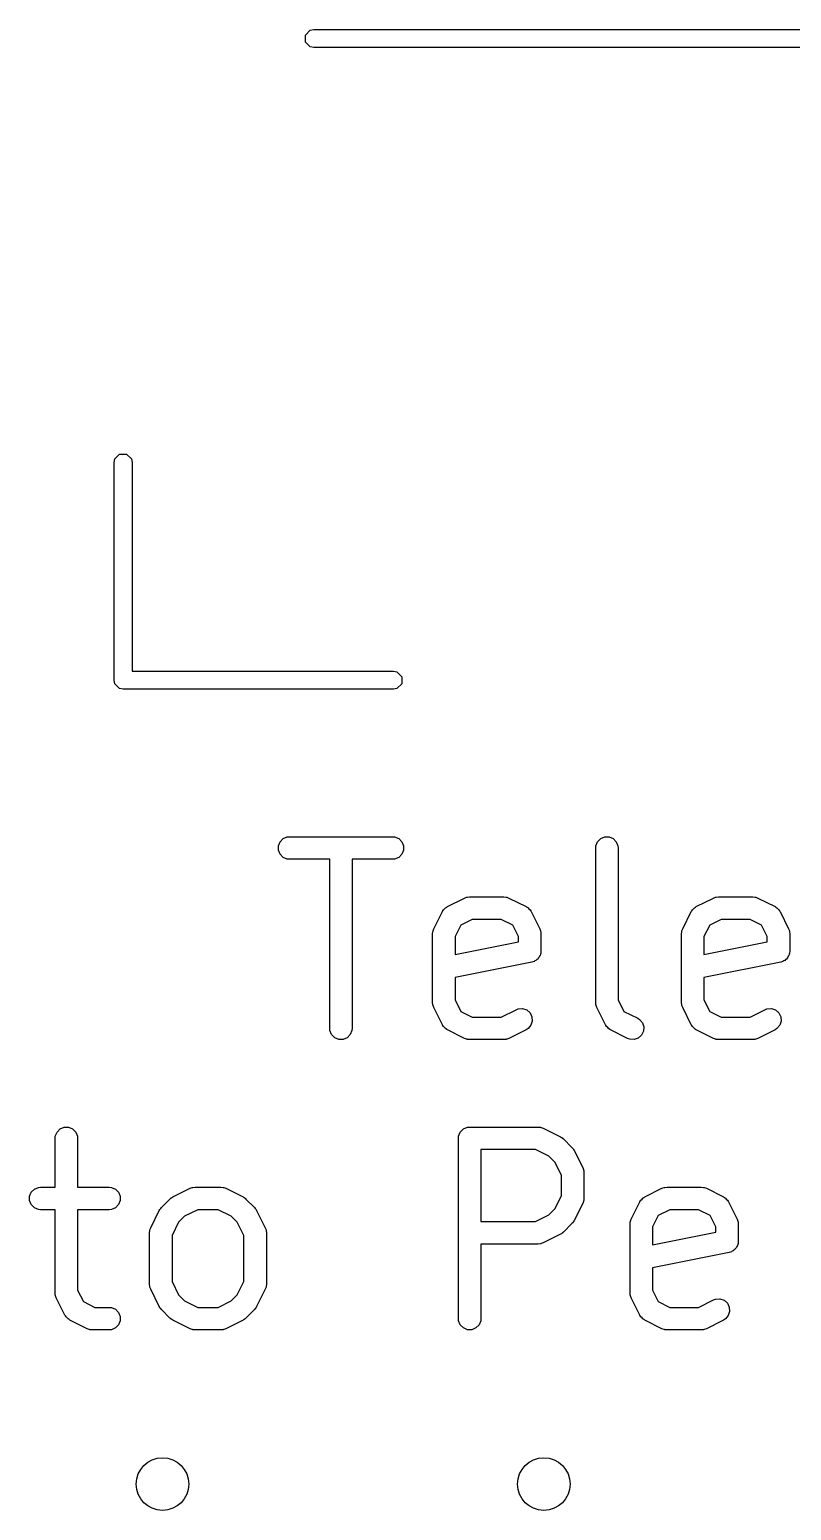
# Model space of a CAD drawing. Extents: x 4.34 to 6.85, y -4.82 to -4.25.
# Drawn here: x 6.0076 to 6.2074, y -4.6348 to -4.2469 of the extents above; entities that cross this region are included whole.
import ezdxf

# ---------------------------------------------------------------- set-up
doc = ezdxf.new("R2010")
doc.units = 0
doc.header["$MEASUREMENT"] = 0
doc.layers.add('BLACK', color=7, linetype='CONTINUOUS')

msp = doc.modelspace()

# ---------------------------------------------------------------- linework, layer by layer
at = {"layer": 'BLACK', "linetype": 'CONTINUOUS'}
for p, q in [((6.07996, -4.24831), (6.08124, -4.24703)), ((6.08124, -4.24703), (6.08215, -4.24685)), ((6.08215, -4.24685), (6.41404, -4.24685)), ((6.07996, -4.25012), (6.07996, -4.24831)), ((6.08124, -4.25139), (6.07996, -4.25012)), ((6.08215, -4.25157), (6.08124, -4.25139)), ((6.41404, -4.25157), (6.08215, -4.25157)), ((6.02978, -4.36024), (6.02996, -4.35933)), ((6.02978, -4.41732), (6.02978, -4.36024)), ((6.02996, -4.35933), (6.03124, -4.35805)), ((6.03124, -4.35805), (6.03305, -4.35805)), ((6.03305, -4.35805), (6.03433, -4.35933)), ((6.03433, -4.35933), (6.03451, -4.36024)), ((6.03451, -4.36024), (6.03451, -4.41496)), ((6.03451, -4.41496), (6.10301, -4.41496)), ((6.10301, -4.41496), (6.10392, -4.41514)), ((6.02996, -4.41823), (6.02978, -4.41732)), ((6.03124, -4.41951), (6.02996, -4.41823)), ((6.10392, -4.41514), (6.10519, -4.41642)), ((6.10519, -4.41823), (6.10392, -4.41951)), ((6.10519, -4.41642), (6.10519, -4.41823)), ((6.03215, -4.41969), (6.03124, -4.41951)), ((6.10301, -4.41969), (6.03215, -4.41969)), ((6.10392, -4.41951), (6.10301, -4.41969)), ((6.07287, -4.4607), (6.07332, -4.45963)), ((6.07287, -4.46185), (6.07287, -4.4607)), ((6.07332, -4.45963), (6.07413, -4.45882)), ((6.07413, -4.45882), (6.07519, -4.45838)), ((6.07519, -4.45838), (6.07577, -4.45832)), ((6.07577, -4.45832), (6.10277, -4.45832)), ((6.10277, -4.45832), (6.10334, -4.45838)), ((6.10334, -4.45838), (6.10441, -4.45882)), ((6.10441, -4.45882), (6.10522, -4.45963)), ((6.10522, -4.45963), (6.10566, -4.4607)), ((6.10566, -4.4607), (6.10566, -4.46185)), ((6.15606, -4.46127), (6.15611, -4.4607)), ((6.15606, -4.50177), (6.15606, -4.46127)), ((6.15611, -4.4607), (6.15656, -4.45963)), ((6.15656, -4.45963), (6.15737, -4.45882)), ((6.15737, -4.45882), (6.15843, -4.45838)), ((6.15843, -4.45838), (6.15959, -4.45838)), ((6.15959, -4.45838), (6.16065, -4.45882)), ((6.16065, -4.45882), (6.16147, -4.45963)), ((6.16147, -4.45963), (6.16191, -4.4607)), ((6.16191, -4.4607), (6.16196, -4.46127)), ((6.16196, -4.46127), (6.16196, -4.50107)), ((6.07332, -4.46292), (6.07287, -4.46185)), ((6.07413, -4.46373), (6.07332, -4.46292)), ((6.07519, -4.46417), (6.07413, -4.46373)), ((6.07577, -4.46423), (6.07519, -4.46417)), ((6.08632, -4.46423), (6.07577, -4.46423)), ((6.08632, -4.50852), (6.08632, -4.46423)), ((6.10277, -4.46423), (6.09222, -4.46423)), ((6.09222, -4.46423), (6.09222, -4.50852)), ((6.10334, -4.46417), (6.10277, -4.46423)), ((6.10441, -4.46373), (6.10334, -4.46417)), ((6.10522, -4.46292), (6.10441, -4.46373)), ((6.10566, -4.46185), (6.10522, -4.46292)), ((6.11646, -4.47722), (6.1167, -4.47694)), ((6.1167, -4.47694), (6.117, -4.47676)), ((6.117, -4.47676), (6.11705, -4.47671)), ((6.11705, -4.47671), (6.1171, -4.47669)), ((6.1171, -4.47669), (6.11719, -4.47663)), ((6.11719, -4.47663), (6.12169, -4.47438)), ((6.12169, -4.47438), (6.12223, -4.47417)), ((6.12223, -4.47417), (6.12234, -4.47417)), ((6.12234, -4.47417), (6.12244, -4.47413)), ((6.12244, -4.47413), (6.12301, -4.47407)), ((6.12301, -4.47407), (6.13201, -4.47407)), ((6.13201, -4.47407), (6.13259, -4.47413)), ((6.13259, -4.47413), (6.13269, -4.47417)), ((6.13269, -4.47417), (6.13279, -4.47417)), ((6.13279, -4.47417), (6.13333, -4.47438)), ((6.13333, -4.47438), (6.13783, -4.47663)), ((6.13783, -4.47663), (6.13793, -4.47669)), ((6.13793, -4.47669), (6.13798, -4.47671)), ((6.13798, -4.47671), (6.13803, -4.47676)), ((6.13803, -4.47676), (6.13832, -4.47694)), ((6.13832, -4.47694), (6.13857, -4.47722)), ((6.1817, -4.47722), (6.18195, -4.47694)), ((6.18195, -4.47694), (6.18224, -4.47676)), ((6.18224, -4.47676), (6.18229, -4.47671)), ((6.18229, -4.47671), (6.18234, -4.47669)), ((6.18234, -4.47669), (6.18244, -4.47663)), ((6.18244, -4.47663), (6.18694, -4.47438)), ((6.18694, -4.47438), (6.18748, -4.47417)), ((6.18748, -4.47417), (6.18758, -4.47417)), ((6.18758, -4.47417), (6.18768, -4.47413)), ((6.18768, -4.47413), (6.18826, -4.47407)), ((6.18826, -4.47407), (6.19726, -4.47407)), ((6.19726, -4.47407), (6.19783, -4.47413)), ((6.19783, -4.47413), (6.19793, -4.47417)), ((6.19793, -4.47417), (6.19804, -4.47417)), ((6.19804, -4.47417), (6.19858, -4.47438)), ((6.19858, -4.47438), (6.20308, -4.47663)), ((6.20308, -4.47663), (6.20317, -4.47669)), ((6.20317, -4.47669), (6.20322, -4.47671)), ((6.20322, -4.47671), (6.20327, -4.47676)), ((6.20327, -4.47676), (6.20357, -4.47694)), ((6.20357, -4.47694), (6.20381, -4.47722)), ((6.11362, -4.48245), (6.11587, -4.47795)), ((6.11587, -4.47795), (6.11593, -4.47786)), ((6.11593, -4.47786), (6.11595, -4.47781)), ((6.11595, -4.47781), (6.116, -4.47775)), ((6.116, -4.47775), (6.11618, -4.47746)), ((6.11618, -4.47746), (6.11646, -4.47722)), ((6.12371, -4.47998), (6.12072, -4.48147)), ((6.13132, -4.47998), (6.12371, -4.47998)), ((6.13431, -4.48147), (6.13132, -4.47998)), ((6.13857, -4.47722), (6.13885, -4.47746)), ((6.13885, -4.47746), (6.13903, -4.47775)), ((6.13903, -4.47775), (6.13908, -4.47781)), ((6.13908, -4.47781), (6.13909, -4.47786)), ((6.13909, -4.47786), (6.13915, -4.47795)), ((6.13915, -4.47795), (6.1414, -4.48245)), ((6.17887, -4.48245), (6.18112, -4.47795)), ((6.18112, -4.47795), (6.18118, -4.47786)), ((6.18118, -4.47786), (6.18119, -4.47781)), ((6.18119, -4.47781), (6.18124, -4.47775)), ((6.18124, -4.47775), (6.18142, -4.47746)), ((6.18142, -4.47746), (6.1817, -4.47722)), ((6.18895, -4.47998), (6.18596, -4.48147)), ((6.19656, -4.47998), (6.18895, -4.47998)), ((6.19955, -4.48147), (6.19656, -4.47998)), ((6.20381, -4.47722), (6.20409, -4.47746)), ((6.20409, -4.47746), (6.20427, -4.47775)), ((6.20427, -4.47775), (6.20432, -4.47781)), ((6.20432, -4.47781), (6.20434, -4.47786)), ((6.20434, -4.47786), (6.2044, -4.47795)), ((6.2044, -4.47795), (6.20665, -4.48245)), ((6.11331, -4.48377), (6.11337, -4.4832)), ((6.11331, -4.50177), (6.11331, -4.48377)), ((6.11337, -4.4832), (6.11341, -4.4831)), ((6.11341, -4.4831), (6.11342, -4.48299)), ((6.11342, -4.48299), (6.11362, -4.48245)), ((6.12072, -4.48147), (6.11922, -4.48447)), ((6.11922, -4.48447), (6.11922, -4.48917)), ((6.13581, -4.48447), (6.13431, -4.48147)), ((6.13581, -4.48585), (6.13581, -4.48447)), ((6.1414, -4.48245), (6.14161, -4.48299)), ((6.14161, -4.48299), (6.14162, -4.4831)), ((6.14162, -4.4831), (6.14166, -4.4832)), ((6.14166, -4.4832), (6.14172, -4.48377)), ((6.14172, -4.48377), (6.14172, -4.48827)), ((6.17855, -4.48377), (6.17861, -4.4832)), ((6.17855, -4.50177), (6.17855, -4.48377)), ((6.17861, -4.4832), (6.17865, -4.4831)), ((6.17865, -4.4831), (6.17866, -4.48299)), ((6.17866, -4.48299), (6.17887, -4.48245)), ((6.18596, -4.48147), (6.18446, -4.48447)), ((6.18446, -4.48447), (6.18446, -4.48917)), ((6.20105, -4.48447), (6.19955, -4.48147)), ((6.20105, -4.48585), (6.20105, -4.48447)), ((6.20665, -4.48245), (6.20685, -4.48299)), ((6.20685, -4.48299), (6.20686, -4.4831)), ((6.20686, -4.4831), (6.2069, -4.4832)), ((6.2069, -4.4832), (6.20696, -4.48377)), ((6.20696, -4.48377), (6.20696, -4.48827)), ((6.11922, -4.48917), (6.13581, -4.48585)), ((6.14172, -4.48827), (6.14166, -4.48885)), ((6.18446, -4.48917), (6.20105, -4.48585)), ((6.20696, -4.48827), (6.2069, -4.48885)), ((6.13934, -4.49117), (6.11922, -4.49519)), ((6.1399, -4.491), (6.13934, -4.49117)), ((6.14014, -4.49084), (6.1399, -4.491)), ((6.1404, -4.49073), (6.14014, -4.49084)), ((6.14061, -4.49052), (6.1404, -4.49073)), ((6.14085, -4.49036), (6.14061, -4.49052)), ((6.14101, -4.49012), (6.14085, -4.49036)), ((6.14122, -4.48991), (6.14101, -4.49012)), ((6.14133, -4.48964), (6.14122, -4.48991)), ((6.14149, -4.4894), (6.14133, -4.48964)), ((6.14155, -4.48911), (6.14149, -4.4894)), ((6.14166, -4.48885), (6.14155, -4.48911)), ((6.20458, -4.49117), (6.18446, -4.49519)), ((6.20514, -4.491), (6.20458, -4.49117)), ((6.20538, -4.49084), (6.20514, -4.491)), ((6.20564, -4.49073), (6.20538, -4.49084)), ((6.20585, -4.49052), (6.20564, -4.49073)), ((6.20609, -4.49036), (6.20585, -4.49052)), ((6.20625, -4.49012), (6.20609, -4.49036)), ((6.20646, -4.48991), (6.20625, -4.49012)), ((6.20657, -4.48964), (6.20646, -4.48991)), ((6.20673, -4.4894), (6.20657, -4.48964)), ((6.20679, -4.48911), (6.20673, -4.4894)), ((6.2069, -4.48885), (6.20679, -4.48911)), ((6.11922, -4.49519), (6.11922, -4.50107)), ((6.18446, -4.49519), (6.18446, -4.50107)), ((6.11337, -4.50235), (6.11331, -4.50177)), ((6.11341, -4.50244), (6.11337, -4.50235)), ((6.11342, -4.50255), (6.11341, -4.50244)), ((6.11362, -4.50309), (6.11342, -4.50255)), ((6.11587, -4.50759), (6.11362, -4.50309)), ((6.11922, -4.50107), (6.12072, -4.50407)), ((6.12072, -4.50407), (6.12371, -4.50557)), ((6.13132, -4.50557), (6.13519, -4.50363)), ((6.13519, -4.50363), (6.13573, -4.50342)), ((6.13573, -4.50342), (6.13688, -4.50334)), ((6.13688, -4.50334), (6.13798, -4.5037)), ((6.13798, -4.5037), (6.13885, -4.50446)), ((6.15611, -4.50235), (6.15606, -4.50177)), ((6.15615, -4.50244), (6.15611, -4.50235)), ((6.15616, -4.50255), (6.15615, -4.50244)), ((6.15637, -4.50309), (6.15616, -4.50255)), ((6.15862, -4.50759), (6.15637, -4.50309)), ((6.16196, -4.50107), (6.16346, -4.50407)), ((6.16346, -4.50407), (6.16708, -4.50588)), ((6.17861, -4.50235), (6.17855, -4.50177)), ((6.17865, -4.50244), (6.17861, -4.50235)), ((6.17866, -4.50255), (6.17865, -4.50244)), ((6.17887, -4.50309), (6.17866, -4.50255)), ((6.18112, -4.50759), (6.17887, -4.50309)), ((6.18446, -4.50107), (6.18596, -4.50407)), ((6.18596, -4.50407), (6.18895, -4.50557)), ((6.19656, -4.50557), (6.20043, -4.50363)), ((6.20043, -4.50363), (6.20097, -4.50342)), ((6.20097, -4.50342), (6.20212, -4.50334)), ((6.20212, -4.50334), (6.20322, -4.5037)), ((6.20322, -4.5037), (6.20409, -4.50446)), ((6.11593, -4.50769), (6.11587, -4.50759)), ((6.11595, -4.50773), (6.11593, -4.50769)), ((6.116, -4.50779), (6.11595, -4.50773)), ((6.11618, -4.50808), (6.116, -4.50779)), ((6.11646, -4.50832), (6.11618, -4.50808)), ((6.12371, -4.50557), (6.13132, -4.50557)), ((6.13908, -4.50773), (6.13832, -4.5086)), ((6.13885, -4.50446), (6.13936, -4.50549)), ((6.13944, -4.50664), (6.13908, -4.50773)), ((6.13936, -4.50549), (6.13944, -4.50664)), ((6.15868, -4.50769), (6.15862, -4.50759)), ((6.15869, -4.50773), (6.15868, -4.50769)), ((6.15874, -4.50779), (6.15869, -4.50773)), ((6.15893, -4.50808), (6.15874, -4.50779)), ((6.15921, -4.50832), (6.15893, -4.50808)), ((6.16708, -4.50588), (6.16757, -4.50619)), ((6.16757, -4.50619), (6.16832, -4.50706)), ((6.16832, -4.50706), (6.16869, -4.50815)), ((6.16869, -4.50815), (6.16861, -4.5093)), ((6.18118, -4.50769), (6.18112, -4.50759)), ((6.18119, -4.50773), (6.18118, -4.50769)), ((6.18124, -4.50779), (6.18119, -4.50773)), ((6.18142, -4.50808), (6.18124, -4.50779)), ((6.1817, -4.50832), (6.18142, -4.50808)), ((6.18895, -4.50557), (6.19656, -4.50557)), ((6.20432, -4.50773), (6.20357, -4.5086)), ((6.20409, -4.50446), (6.2046, -4.50549)), ((6.20468, -4.50664), (6.20432, -4.50773)), ((6.2046, -4.50549), (6.20468, -4.50664)), ((6.08637, -4.50909), (6.08632, -4.50852)), ((6.08681, -4.51016), (6.08637, -4.50909)), ((6.08763, -4.51097), (6.08681, -4.51016)), ((6.08869, -4.51141), (6.08763, -4.51097)), ((6.08984, -4.51141), (6.08869, -4.51141)), ((6.09091, -4.51097), (6.08984, -4.51141)), ((6.09172, -4.51016), (6.09091, -4.51097)), ((6.09216, -4.50909), (6.09172, -4.51016)), ((6.09222, -4.50852), (6.09216, -4.50909)), ((6.1167, -4.5086), (6.11646, -4.50832)), ((6.117, -4.50879), (6.1167, -4.5086)), ((6.11705, -4.50883), (6.117, -4.50879)), ((6.1171, -4.50885), (6.11705, -4.50883)), ((6.11719, -4.50891), (6.1171, -4.50885)), ((6.12169, -4.51116), (6.11719, -4.50891)), ((6.12223, -4.51137), (6.12169, -4.51116)), ((6.12234, -4.51137), (6.12223, -4.51137)), ((6.12244, -4.51141), (6.12234, -4.51137)), ((6.12301, -4.51147), (6.12244, -4.51141)), ((6.13201, -4.51147), (6.12301, -4.51147)), ((6.13259, -4.51141), (6.13201, -4.51147)), ((6.13269, -4.51137), (6.13259, -4.51141)), ((6.13279, -4.51137), (6.13269, -4.51137)), ((6.13333, -4.51116), (6.13279, -4.51137)), ((6.13783, -4.50891), (6.13333, -4.51116)), ((6.13832, -4.5086), (6.13783, -4.50891)), ((6.15945, -4.5086), (6.15921, -4.50832)), ((6.15974, -4.50879), (6.15945, -4.5086)), ((6.1598, -4.50883), (6.15974, -4.50879)), ((6.15984, -4.50885), (6.1598, -4.50883)), ((6.15994, -4.50891), (6.15984, -4.50885)), ((6.16444, -4.51116), (6.15994, -4.50891)), ((6.16498, -4.51137), (6.16444, -4.51116)), ((6.16613, -4.51145), (6.16498, -4.51137)), ((6.16722, -4.51108), (6.16613, -4.51145)), ((6.16809, -4.51033), (6.16722, -4.51108)), ((6.16861, -4.5093), (6.16809, -4.51033)), ((6.18195, -4.5086), (6.1817, -4.50832)), ((6.18224, -4.50879), (6.18195, -4.5086)), ((6.18229, -4.50883), (6.18224, -4.50879)), ((6.18234, -4.50885), (6.18229, -4.50883)), ((6.18244, -4.50891), (6.18234, -4.50885)), ((6.18694, -4.51116), (6.18244, -4.50891)), ((6.18748, -4.51137), (6.18694, -4.51116)), ((6.18758, -4.51137), (6.18748, -4.51137)), ((6.18768, -4.51141), (6.18758, -4.51137)), ((6.18826, -4.51147), (6.18768, -4.51141)), ((6.19726, -4.51147), (6.18826, -4.51147)), ((6.19783, -4.51141), (6.19726, -4.51147)), ((6.19793, -4.51137), (6.19783, -4.51141)), ((6.19804, -4.51137), (6.19793, -4.51137)), ((6.19858, -4.51116), (6.19804, -4.51137)), ((6.20308, -4.50891), (6.19858, -4.51116)), ((6.20357, -4.5086), (6.20308, -4.50891)), ((6.01482, -4.53569), (6.01564, -4.53488)), ((6.01564, -4.53488), (6.0167, -4.53444)), ((6.0167, -4.53444), (6.01785, -4.53444)), ((6.01785, -4.53444), (6.01892, -4.53488)), ((6.01892, -4.53488), (6.01973, -4.53569)), ((6.12056, -4.53569), (6.12137, -4.53488)), ((6.12137, -4.53488), (6.12244, -4.53444)), ((6.12244, -4.53444), (6.12301, -4.53438)), ((6.12301, -4.53438), (6.14101, -4.53438)), ((6.14101, -4.53438), (6.14159, -4.53444)), ((6.14159, -4.53444), (6.14169, -4.53448)), ((6.14169, -4.53448), (6.14179, -4.53449)), ((6.14179, -4.53449), (6.14233, -4.53469)), ((6.14233, -4.53469), (6.14683, -4.53694)), ((6.01433, -4.53733), (6.01438, -4.53676)), ((6.01433, -4.55013), (6.01433, -4.53733)), ((6.01438, -4.53676), (6.01482, -4.53569)), ((6.01973, -4.53569), (6.02017, -4.53676)), ((6.02017, -4.53676), (6.02023, -4.53733)), ((6.02023, -4.53733), (6.02023, -4.55013)), ((6.12006, -4.53733), (6.12012, -4.53676)), ((6.12006, -4.58458), (6.12006, -4.53733)), ((6.12012, -4.53676), (6.12056, -4.53569)), ((6.14683, -4.53694), (6.14708, -4.5371)), ((6.14708, -4.5371), (6.14715, -4.53713)), ((6.14715, -4.53713), (6.14723, -4.5372)), ((6.14723, -4.5372), (6.14732, -4.53725)), ((6.14732, -4.53725), (6.14737, -4.53731)), ((6.14737, -4.53731), (6.1476, -4.5375)), ((6.1476, -4.5375), (6.14985, -4.53975)), ((6.14032, -4.54029), (6.12597, -4.54029)), ((6.12597, -4.54029), (6.12597, -4.55913)), ((6.14376, -4.54201), (6.14032, -4.54029)), ((6.14533, -4.54358), (6.14376, -4.54201)), ((6.14985, -4.53975), (6.15004, -4.53997)), ((6.15004, -4.53997), (6.15009, -4.54002)), ((6.15009, -4.54002), (6.15015, -4.54011)), ((6.15015, -4.54011), (6.15022, -4.54019)), ((6.15022, -4.54019), (6.15025, -4.54027)), ((6.15025, -4.54027), (6.1504, -4.54051)), ((6.1504, -4.54051), (6.15265, -4.54501)), ((6.14706, -4.54703), (6.14533, -4.54358)), ((6.15265, -4.54501), (6.15286, -4.54555)), ((6.15286, -4.54555), (6.15287, -4.54566)), ((6.15287, -4.54566), (6.15291, -4.54576)), ((6.15291, -4.54576), (6.15296, -4.54633)), ((6.15296, -4.54633), (6.15296, -4.55308)), ((6.00807, -4.55144), (6.00889, -4.55063)), ((6.00889, -4.55063), (6.00995, -4.55019)), ((6.00995, -4.55019), (6.01053, -4.55013)), ((6.01053, -4.55013), (6.01433, -4.55013)), ((6.02023, -4.55013), (6.02853, -4.55013)), ((6.02853, -4.55013), (6.0291, -4.55019)), ((6.0291, -4.55019), (6.03017, -4.55063)), ((6.03017, -4.55063), (6.03098, -4.55144)), ((6.0452, -4.55269), (6.0497, -4.55044)), ((6.0497, -4.55044), (6.05024, -4.55024)), ((6.05024, -4.55024), (6.05035, -4.55023)), ((6.05035, -4.55023), (6.05045, -4.55019)), ((6.05045, -4.55019), (6.05102, -4.55013)), ((6.05102, -4.55013), (6.05777, -4.55013)), ((6.05777, -4.55013), (6.05835, -4.55019)), ((6.05835, -4.55019), (6.05845, -4.55023)), ((6.05845, -4.55023), (6.05855, -4.55024)), ((6.05855, -4.55024), (6.05909, -4.55044)), ((6.05909, -4.55044), (6.06359, -4.55269)), ((6.14706, -4.55239), (6.14706, -4.54703)), ((6.16894, -4.55269), (6.17344, -4.55044)), ((6.17344, -4.55044), (6.17398, -4.55024)), ((6.17398, -4.55024), (6.17408, -4.55023)), ((6.17408, -4.55023), (6.17418, -4.55019)), ((6.17418, -4.55019), (6.17476, -4.55013)), ((6.17476, -4.55013), (6.18376, -4.55013)), ((6.18376, -4.55013), (6.18433, -4.55019)), ((6.18433, -4.55019), (6.18443, -4.55023)), ((6.18443, -4.55023), (6.18454, -4.55024)), ((6.18454, -4.55024), (6.18508, -4.55044)), ((6.18508, -4.55044), (6.18958, -4.55269)), ((6.00763, -4.55251), (6.00807, -4.55144)), ((6.00763, -4.55366), (6.00763, -4.55251)), ((6.00807, -4.55472), (6.00763, -4.55366)), ((6.00889, -4.55554), (6.00807, -4.55472)), ((6.03098, -4.55472), (6.03017, -4.55554)), ((6.03098, -4.55144), (6.03142, -4.55251)), ((6.03142, -4.55366), (6.03098, -4.55472)), ((6.03142, -4.55251), (6.03142, -4.55366)), ((6.04219, -4.55549), (6.04444, -4.55324)), ((6.04444, -4.55324), (6.04466, -4.55306)), ((6.04466, -4.55306), (6.04471, -4.553)), ((6.04471, -4.553), (6.0448, -4.55294)), ((6.0448, -4.55294), (6.04488, -4.55288)), ((6.04488, -4.55288), (6.04496, -4.55285)), ((6.04496, -4.55285), (6.0452, -4.55269)), ((6.06359, -4.55269), (6.06384, -4.55285)), ((6.06384, -4.55285), (6.06391, -4.55288)), ((6.06391, -4.55288), (6.06399, -4.55294)), ((6.06399, -4.55294), (6.06408, -4.553)), ((6.06408, -4.553), (6.06413, -4.55306)), ((6.06413, -4.55306), (6.06436, -4.55324)), ((6.06436, -4.55324), (6.06661, -4.55549)), ((6.14533, -4.55583), (6.14706, -4.55239)), ((6.15265, -4.5544), (6.1504, -4.5589)), ((6.15286, -4.55386), (6.15265, -4.5544)), ((6.15287, -4.55376), (6.15286, -4.55386)), ((6.15291, -4.55366), (6.15287, -4.55376)), ((6.15296, -4.55308), (6.15291, -4.55366)), ((6.16537, -4.55851), (6.16762, -4.55401)), ((6.16762, -4.55401), (6.16768, -4.55392)), ((6.16768, -4.55392), (6.16769, -4.55387)), ((6.16769, -4.55387), (6.16774, -4.55381)), ((6.16774, -4.55381), (6.16793, -4.55352)), ((6.16793, -4.55352), (6.16821, -4.55328)), ((6.16821, -4.55328), (6.16845, -4.553)), ((6.16845, -4.553), (6.16874, -4.55282)), ((6.16874, -4.55282), (6.1688, -4.55277)), ((6.1688, -4.55277), (6.16884, -4.55275)), ((6.16884, -4.55275), (6.16894, -4.55269)), ((6.18958, -4.55269), (6.18967, -4.55275)), ((6.18967, -4.55275), (6.18972, -4.55277)), ((6.18972, -4.55277), (6.18978, -4.55282)), ((6.18978, -4.55282), (6.19007, -4.553)), ((6.19007, -4.553), (6.19031, -4.55328)), ((6.19031, -4.55328), (6.19059, -4.55352)), ((6.19059, -4.55352), (6.19077, -4.55381)), ((6.19077, -4.55381), (6.19082, -4.55387)), ((6.19082, -4.55387), (6.19084, -4.55392)), ((6.19084, -4.55392), (6.1909, -4.55401)), ((6.1909, -4.55401), (6.19315, -4.55851)), ((6.00995, -4.55598), (6.00889, -4.55554)), ((6.01053, -4.55604), (6.00995, -4.55598)), ((6.01433, -4.55604), (6.01053, -4.55604)), ((6.01433, -4.57783), (6.01433, -4.55604)), ((6.02853, -4.55604), (6.02023, -4.55604)), ((6.02023, -4.55604), (6.02023, -4.57713)), ((6.0291, -4.55598), (6.02853, -4.55604)), ((6.03017, -4.55554), (6.0291, -4.55598)), ((6.03938, -4.56076), (6.04163, -4.55626)), ((6.04163, -4.55626), (6.04179, -4.55601)), ((6.04179, -4.55601), (6.04182, -4.55594)), ((6.04182, -4.55594), (6.04189, -4.55586)), ((6.04189, -4.55586), (6.04194, -4.55577)), ((6.04194, -4.55577), (6.042, -4.55572)), ((6.042, -4.55572), (6.04219, -4.55549)), ((6.04827, -4.55776), (6.0467, -4.55933)), ((6.05172, -4.55604), (6.04827, -4.55776)), ((6.05708, -4.55604), (6.05172, -4.55604)), ((6.06052, -4.55776), (6.05708, -4.55604)), ((6.0621, -4.55933), (6.06052, -4.55776)), ((6.06661, -4.55549), (6.0668, -4.55572)), ((6.0668, -4.55572), (6.06685, -4.55577)), ((6.06685, -4.55577), (6.06691, -4.55586)), ((6.06691, -4.55586), (6.06698, -4.55594)), ((6.06698, -4.55594), (6.06701, -4.55601)), ((6.06701, -4.55601), (6.06716, -4.55626)), ((6.06716, -4.55626), (6.06941, -4.56076)), ((6.14032, -4.55913), (6.14376, -4.55741)), ((6.14376, -4.55741), (6.14533, -4.55583)), ((6.16516, -4.55905), (6.16537, -4.55851)), ((6.17246, -4.55753), (6.17096, -4.56053)), ((6.17546, -4.55604), (6.17246, -4.55753)), ((6.18306, -4.55604), (6.17546, -4.55604)), ((6.18606, -4.55753), (6.18306, -4.55604)), ((6.18755, -4.56053), (6.18606, -4.55753)), ((6.19315, -4.55851), (6.19335, -4.55905)), ((6.03907, -4.56208), (6.03913, -4.56151)), ((6.03907, -4.57558), (6.03907, -4.56208)), ((6.03913, -4.56151), (6.03917, -4.56141)), ((6.03917, -4.56141), (6.03918, -4.5613)), ((6.03918, -4.5613), (6.03938, -4.56076)), ((6.0467, -4.55933), (6.04498, -4.56278)), ((6.06382, -4.56278), (6.0621, -4.55933)), ((6.06941, -4.56076), (6.06962, -4.5613)), ((6.06962, -4.5613), (6.06963, -4.56141)), ((6.06963, -4.56141), (6.06967, -4.56151)), ((6.06967, -4.56151), (6.06972, -4.56208)), ((6.06972, -4.56208), (6.06972, -4.57558)), ((6.12597, -4.55913), (6.14032, -4.55913)), ((6.14683, -4.56247), (6.14233, -4.56472)), ((6.14708, -4.56232), (6.14683, -4.56247)), ((6.14715, -4.56229), (6.14708, -4.56232)), ((6.14723, -4.56222), (6.14715, -4.56229)), ((6.14732, -4.56216), (6.14723, -4.56222)), ((6.14737, -4.56211), (6.14732, -4.56216)), ((6.1476, -4.56192), (6.14737, -4.56211)), ((6.14985, -4.55967), (6.1476, -4.56192)), ((6.15004, -4.55944), (6.14985, -4.55967)), ((6.15009, -4.55939), (6.15004, -4.55944)), ((6.15015, -4.5593), (6.15009, -4.55939)), ((6.15022, -4.55922), (6.15015, -4.5593)), ((6.15025, -4.55915), (6.15022, -4.55922)), ((6.1504, -4.5589), (6.15025, -4.55915)), ((6.16506, -4.55983), (6.16511, -4.55926)), ((6.16506, -4.57783), (6.16506, -4.55983)), ((6.16511, -4.55926), (6.16515, -4.55916)), ((6.16515, -4.55916), (6.16516, -4.55905)), ((6.17096, -4.56053), (6.17096, -4.56523)), ((6.17096, -4.56523), (6.18755, -4.56191)), ((6.18755, -4.56191), (6.18755, -4.56053)), ((6.19335, -4.55905), (6.19336, -4.55916)), ((6.19336, -4.55916), (6.1934, -4.55926)), ((6.1934, -4.55926), (6.19346, -4.55983)), ((6.19346, -4.55983), (6.19346, -4.56433)), ((6.04498, -4.56278), (6.04498, -4.57488)), ((6.06382, -4.57488), (6.06382, -4.56278)), ((6.14101, -4.56503), (6.12597, -4.56503)), ((6.12597, -4.56503), (6.12597, -4.58458)), ((6.14159, -4.56498), (6.14101, -4.56503)), ((6.14169, -4.56494), (6.14159, -4.56498)), ((6.14179, -4.56493), (6.14169, -4.56494)), ((6.14233, -4.56472), (6.14179, -4.56493)), ((6.19276, -4.56618), (6.1926, -4.56642)), ((6.19296, -4.56597), (6.19276, -4.56618)), ((6.19307, -4.5657), (6.19296, -4.56597)), ((6.19324, -4.56546), (6.19307, -4.5657)), ((6.19329, -4.56518), (6.19324, -4.56546)), ((6.1934, -4.56491), (6.19329, -4.56518)), ((6.19346, -4.56433), (6.1934, -4.56491)), ((6.19109, -4.56723), (6.17096, -4.57125)), ((6.19164, -4.56706), (6.19109, -4.56723)), ((6.19188, -4.5669), (6.19164, -4.56706)), ((6.19215, -4.56679), (6.19188, -4.5669)), ((6.19235, -4.56658), (6.19215, -4.56679)), ((6.1926, -4.56642), (6.19235, -4.56658)), ((6.17096, -4.57125), (6.17096, -4.57713)), ((6.01438, -4.57841), (6.01433, -4.57783)), ((6.02023, -4.57713), (6.02173, -4.58013)), ((6.03913, -4.57616), (6.03907, -4.57558)), ((6.03917, -4.57625), (6.03913, -4.57616)), ((6.03918, -4.57636), (6.03917, -4.57625)), ((6.03938, -4.5769), (6.03918, -4.57636)), ((6.04163, -4.5814), (6.03938, -4.5769)), ((6.04498, -4.57488), (6.0467, -4.57833)), ((6.0621, -4.57833), (6.06382, -4.57488)), ((6.06941, -4.5769), (6.06716, -4.5814)), ((6.06962, -4.57636), (6.06941, -4.5769)), ((6.06963, -4.57625), (6.06962, -4.57636)), ((6.06967, -4.57616), (6.06963, -4.57625)), ((6.06972, -4.57558), (6.06967, -4.57616)), ((6.16511, -4.57841), (6.16506, -4.57783)), ((6.17096, -4.57713), (6.17246, -4.58013)), ((6.01442, -4.5785), (6.01438, -4.57841)), ((6.01443, -4.57861), (6.01442, -4.5785)), ((6.01464, -4.57915), (6.01443, -4.57861)), ((6.01689, -4.58365), (6.01464, -4.57915)), ((6.02173, -4.58013), (6.02472, -4.58163)), ((6.02472, -4.58163), (6.02853, -4.58163)), ((6.02853, -4.58163), (6.0291, -4.58168)), ((6.0291, -4.58168), (6.03017, -4.58212)), ((6.04179, -4.58165), (6.04163, -4.5814)), ((6.04182, -4.58172), (6.04179, -4.58165)), ((6.04189, -4.5818), (6.04182, -4.58172)), ((6.04194, -4.58189), (6.04189, -4.5818)), ((6.042, -4.58194), (6.04194, -4.58189)), ((6.0467, -4.57833), (6.04827, -4.5799)), ((6.04827, -4.5799), (6.05172, -4.58163)), ((6.05172, -4.58163), (6.05708, -4.58163)), ((6.05708, -4.58163), (6.06052, -4.5799)), ((6.06052, -4.5799), (6.0621, -4.57833)), ((6.06685, -4.58189), (6.0668, -4.58194)), ((6.06691, -4.5818), (6.06685, -4.58189)), ((6.06698, -4.58172), (6.06691, -4.5818)), ((6.06701, -4.58165), (6.06698, -4.58172)), ((6.06716, -4.5814), (6.06701, -4.58165)), ((6.16515, -4.5785), (6.16511, -4.57841)), ((6.16516, -4.57861), (6.16515, -4.5785)), ((6.16537, -4.57915), (6.16516, -4.57861)), ((6.16762, -4.58365), (6.16537, -4.57915)), ((6.17246, -4.58013), (6.17546, -4.58163)), ((6.17546, -4.58163), (6.18306, -4.58163)), ((6.18306, -4.58163), (6.18694, -4.57969)), ((6.18694, -4.57969), (6.18748, -4.57948)), ((6.18748, -4.57948), (6.18863, -4.5794)), ((6.18863, -4.5794), (6.18972, -4.57976)), ((6.18972, -4.57976), (6.19059, -4.58052)), ((6.19059, -4.58052), (6.1911, -4.58155)), ((6.1911, -4.58155), (6.19119, -4.5827)), ((6.01695, -4.58375), (6.01689, -4.58365)), ((6.01696, -4.58379), (6.01695, -4.58375)), ((6.01701, -4.58385), (6.01696, -4.58379)), ((6.01719, -4.58414), (6.01701, -4.58385)), ((6.01747, -4.58438), (6.01719, -4.58414)), ((6.01772, -4.58466), (6.01747, -4.58438)), ((6.01801, -4.58485), (6.01772, -4.58466)), ((6.01807, -4.58489), (6.01801, -4.58485)), ((6.01811, -4.58491), (6.01807, -4.58489)), ((6.01821, -4.58497), (6.01811, -4.58491)), ((6.02271, -4.58722), (6.01821, -4.58497)), ((6.03017, -4.58212), (6.03098, -4.58294)), ((6.03098, -4.58294), (6.03142, -4.584)), ((6.03142, -4.58516), (6.03098, -4.58622)), ((6.03142, -4.584), (6.03142, -4.58516)), ((6.04219, -4.58217), (6.042, -4.58194)), ((6.04444, -4.58442), (6.04219, -4.58217)), ((6.04466, -4.5846), (6.04444, -4.58442)), ((6.04471, -4.58466), (6.04466, -4.5846)), ((6.0448, -4.58472), (6.04471, -4.58466)), ((6.04488, -4.58478), (6.0448, -4.58472)), ((6.04496, -4.58481), (6.04488, -4.58478)), ((6.0452, -4.58497), (6.04496, -4.58481)), ((6.0497, -4.58722), (6.0452, -4.58497)), ((6.06359, -4.58497), (6.05909, -4.58722)), ((6.06384, -4.58481), (6.06359, -4.58497)), ((6.06391, -4.58478), (6.06384, -4.58481)), ((6.06399, -4.58472), (6.06391, -4.58478)), ((6.06408, -4.58466), (6.06399, -4.58472)), ((6.06413, -4.5846), (6.06408, -4.58466)), ((6.06436, -4.58442), (6.06413, -4.5846)), ((6.06661, -4.58217), (6.06436, -4.58442)), ((6.0668, -4.58194), (6.06661, -4.58217)), ((6.12012, -4.58516), (6.12006, -4.58458)), ((6.12056, -4.58622), (6.12012, -4.58516)), ((6.12591, -4.58516), (6.12547, -4.58622)), ((6.12597, -4.58458), (6.12591, -4.58516)), ((6.16768, -4.58375), (6.16762, -4.58365)), ((6.16769, -4.58379), (6.16768, -4.58375)), ((6.16774, -4.58385), (6.16769, -4.58379)), ((6.16793, -4.58414), (6.16774, -4.58385)), ((6.16821, -4.58438), (6.16793, -4.58414)), ((6.16845, -4.58466), (6.16821, -4.58438)), ((6.16874, -4.58485), (6.16845, -4.58466)), ((6.1688, -4.58489), (6.16874, -4.58485)), ((6.16884, -4.58491), (6.1688, -4.58489)), ((6.16894, -4.58497), (6.16884, -4.58491)), ((6.17344, -4.58722), (6.16894, -4.58497)), ((6.18958, -4.58497), (6.18508, -4.58722)), ((6.19007, -4.58466), (6.18958, -4.58497)), ((6.19082, -4.58379), (6.19007, -4.58466)), ((6.19119, -4.5827), (6.19082, -4.58379)), ((6.02325, -4.58743), (6.02271, -4.58722)), ((6.02335, -4.58743), (6.02325, -4.58743)), ((6.02345, -4.58748), (6.02335, -4.58743)), ((6.02403, -4.58753), (6.02345, -4.58748)), ((6.02853, -4.58753), (6.02403, -4.58753)), ((6.0291, -4.58748), (6.02853, -4.58753)), ((6.03017, -4.58703), (6.0291, -4.58748)), ((6.03098, -4.58622), (6.03017, -4.58703)), ((6.05024, -4.58743), (6.0497, -4.58722)), ((6.05035, -4.58743), (6.05024, -4.58743)), ((6.05045, -4.58748), (6.05035, -4.58743)), ((6.05102, -4.58753), (6.05045, -4.58748)), ((6.05777, -4.58753), (6.05102, -4.58753)), ((6.05835, -4.58748), (6.05777, -4.58753)), ((6.05845, -4.58743), (6.05835, -4.58748)), ((6.05855, -4.58743), (6.05845, -4.58743)), ((6.05909, -4.58722), (6.05855, -4.58743)), ((6.12137, -4.58703), (6.12056, -4.58622)), ((6.12244, -4.58748), (6.12137, -4.58703)), ((6.12359, -4.58748), (6.12244, -4.58748)), ((6.12466, -4.58703), (6.12359, -4.58748)), ((6.12547, -4.58622), (6.12466, -4.58703)), ((6.17398, -4.58743), (6.17344, -4.58722)), ((6.17408, -4.58743), (6.17398, -4.58743)), ((6.17418, -4.58748), (6.17408, -4.58743)), ((6.17476, -4.58753), (6.17418, -4.58748)), ((6.18376, -4.58753), (6.17476, -4.58753)), ((6.18433, -4.58748), (6.18376, -4.58753)), ((6.18443, -4.58743), (6.18433, -4.58748)), ((6.18454, -4.58743), (6.18443, -4.58743)), ((6.18508, -4.58722), (6.18454, -4.58743))]:
    msp.add_line(p, q, dxfattribs=at)
at = {"layer": 'BLACK'}
for centre in [(6.04247, -4.62793), (6.04247, -4.62793), (6.14247, -4.62793), (6.14247, -4.62793)]:
    msp.add_circle(centre, 0.00689, dxfattribs=at)

doc.saveas('drawing.dxf')
